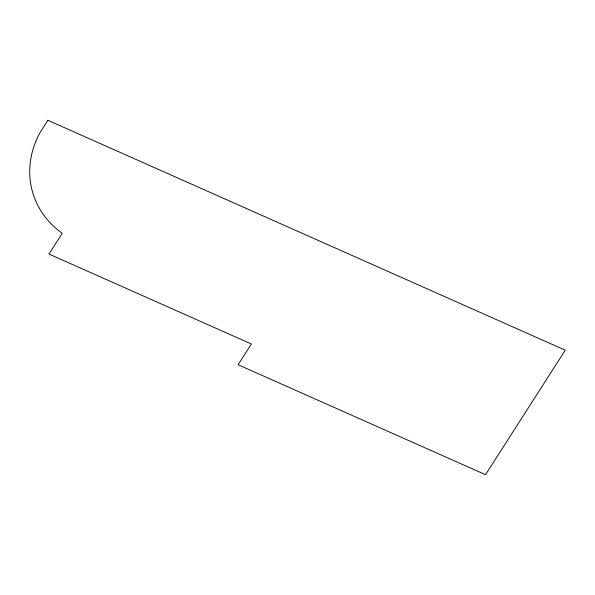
<?xml version="1.0" encoding="UTF-8"?>
<svg xmlns="http://www.w3.org/2000/svg" width="595" height="595" viewBox="0 0 595 595"><rect width="100%" height="100%" fill="white"/><g stroke="black" fill="none" stroke-linecap="round" stroke-linejoin="round"><path stroke-width="0.89" d="M47.92 120.309L39.791 132.997A98.934 84.981 -16.9 0 0 62.244 233.292L48.954 254.043L251.388 343.999L238.104 364.742L485.52 474.691L565.25 350.195L47.92 120.309"/></g></svg>
